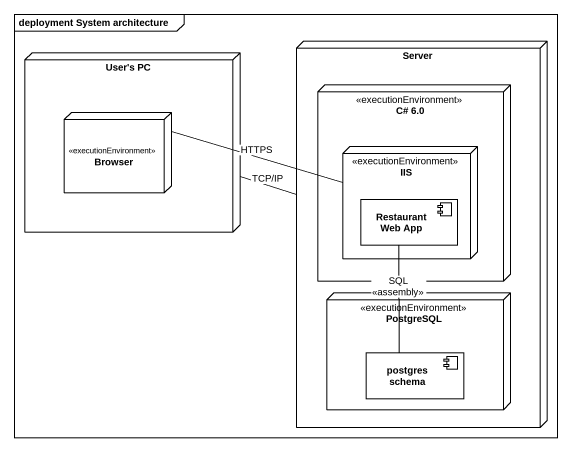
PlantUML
@startuml
mainframe deployment System architecture
node "User's PC" as User_s_PC {
  node Browser <<executionEnvironment>>
}
node Server {
  node "C# 6.0" as C_6_0 <<executionEnvironment>> {
    node IIS <<executionEnvironment>> {
      component "Restaurant Web App" as Restaurant_Web_App
    }
  }
  node PostgreSQL <<executionEnvironment>> {
    component "postgres schema" as postgres_schema
  }
}
User_s_PC -right- Server : TCP/IP
Browser -right- IIS : HTTPS
Restaurant_Web_App -- postgres_schema : SQL\n<<assembly>>
@enduml
